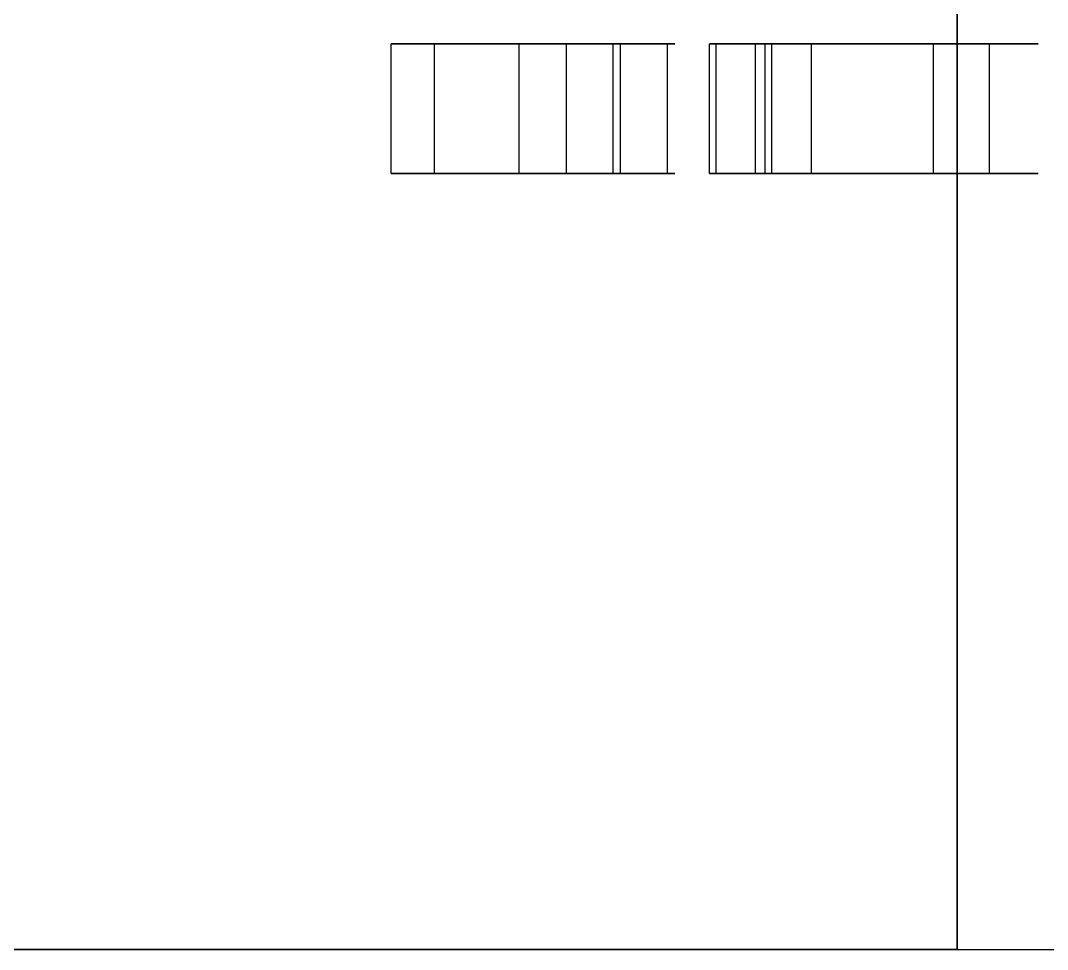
# Model space of a CAD drawing. Header units: millimetres. Extents: x 8.2 to 62.6, y 389.2 to 443.4.
# Drawn here: x 31.1894 to 31.5933, y 392.364 to 392.7291 of the extents above; entities that cross this region are included whole.
import ezdxf

# ---------------------------------------------------------------- set-up
doc = ezdxf.new("R2010")
doc.units = ezdxf.units.MM
doc.layers.add('Feature', color=7, linetype='CONTINUOUS')

msp = doc.modelspace()

# ---------------------------------------------------------------- linework, layer by layer
at = {"layer": 'Feature'}
for p, q in [((31.5578, 394.533, -62.0183), (31.5578, 392.364, -62.0183)), ((31.5578, 392.364, -62.6533), (31.5578, 394.533, -62.0183)), ((31.5578, 394.533, -62.0183), (31.5578, 392.364, -62.0183)), ((31.5578, 392.364, -62.6533), (31.5578, 394.533, -62.0183)), ((31.3352, 392.72, -65.3168), (31.3352, 392.72, -65.3008)), ((31.3352, 392.669, -65.3008), (31.3352, 392.72, -65.3008)), ((31.3352, 392.669, -65.3168), (31.3352, 392.72, -65.3168)), ((31.3352, 392.72, -65.3008), (31.3522, 392.72, -65.3008)), ((31.3352, 392.669, -65.3008), (31.3352, 392.72, -65.3008)), ((31.3352, 392.669, -65.3168), (31.3352, 392.72, -65.3168)), ((31.3352, 392.72, -65.3168), (31.3352, 392.72, -65.3008)), ((31.3352, 392.72, -65.3008), (31.3522, 392.72, -65.3008)), ((31.3522, 392.669, -65.3008), (31.3522, 392.72, -65.3008)), ((31.3522, 392.669, -65.3008), (31.3522, 392.72, -65.3008)), ((31.3855, 392.669, -65.5172), (31.3855, 392.72, -65.5172)), ((31.3855, 392.72, -65.5172), (31.3855, 392.72, -65.4988)), ((31.3855, 392.669, -65.4988), (31.3855, 392.72, -65.4988)), ((31.3855, 392.669, -65.5172), (31.3855, 392.72, -65.5172)), ((31.3855, 392.669, -65.4988), (31.3855, 392.72, -65.4988)), ((31.3855, 392.72, -65.5172), (31.3855, 392.72, -65.4988)), ((31.4041, 392.669, -65.3327), (31.4041, 392.72, -65.3327)), ((31.4041, 392.72, -65.3327), (31.4041, 392.72, -65.1652)), ((31.4041, 392.669, -65.1652), (31.4041, 392.72, -65.1652)), ((31.4041, 392.669, -65.3327), (31.4041, 392.72, -65.3327)), ((31.4041, 392.72, -65.1652), (31.4225, 392.72, -65.1652)), ((31.4041, 392.669, -65.1652), (31.4041, 392.72, -65.1652)), ((31.4041, 392.72, -65.1652), (31.4225, 392.72, -65.1652)), ((31.4041, 392.72, -65.3327), (31.4041, 392.72, -65.1652)), ((31.4225, 392.669, -65.1652), (31.4225, 392.72, -65.1652)), ((31.4225, 392.72, -65.1652), (31.4225, 392.72, -65.3497)), ((31.4225, 392.669, -65.3497), (31.4225, 392.72, -65.3497)), ((31.4225, 392.669, -65.1652), (31.4225, 392.72, -65.1652)), ((31.4225, 392.669, -65.3497), (31.4225, 392.72, -65.3497)), ((31.4225, 392.72, -65.1652), (31.4225, 392.72, -65.3497)), ((31.4254, 392.669, -65.752), (31.4254, 392.72, -65.752)), ((31.4438, 392.72, -65.752), (31.4254, 392.72, -65.752)), ((31.4254, 392.669, -65.752), (31.4254, 392.72, -65.752)), ((31.4438, 392.72, -65.752), (31.4254, 392.72, -65.752)), ((31.4438, 392.669, -65.752), (31.4438, 392.72, -65.752)), ((31.4438, 392.669, -65.752), (31.4438, 392.72, -65.752)), ((31.4603, 392.669, -65.2517), (31.4603, 392.72, -65.2517)), ((31.4603, 392.72, -65.2517), (31.5485, 392.72, -65.2517)), ((31.4603, 392.669, -65.2517), (31.4603, 392.72, -65.2517)), ((31.4603, 392.72, -65.2517), (31.5485, 392.72, -65.2517)), ((31.463, 392.669, -65.1652), (31.463, 392.72, -65.1652)), ((31.463, 392.669, -65.1836), (31.463, 392.72, -65.1836)), ((31.463, 392.72, -65.1836), (31.463, 392.72, -65.1652)), ((31.463, 392.669, -65.1652), (31.463, 392.72, -65.1652)), ((31.463, 392.669, -65.1836), (31.463, 392.72, -65.1836)), ((31.463, 392.72, -65.1836), (31.463, 392.72, -65.1652)), ((31.5485, 392.72, -65.2693), (31.4785, 392.72, -65.2693)), ((31.4785, 392.669, -65.2693), (31.4785, 392.72, -65.2693)), ((31.4785, 392.72, -65.2693), (31.4785, 392.72, -65.2961)), ((31.4785, 392.669, -65.2961), (31.4785, 392.72, -65.2961)), ((31.4785, 392.669, -65.2693), (31.4785, 392.72, -65.2693)), ((31.4785, 392.669, -65.2961), (31.4785, 392.72, -65.2961)), ((31.5485, 392.72, -65.2693), (31.4785, 392.72, -65.2693)), ((31.4785, 392.72, -65.2693), (31.4785, 392.72, -65.2961)), ((31.4822, 392.669, -65.5853), (31.4822, 392.72, -65.5853)), ((31.4822, 392.72, -65.5853), (31.5704, 392.72, -65.5853)), ((31.4822, 392.669, -65.5853), (31.4822, 392.72, -65.5853)), ((31.4822, 392.72, -65.5853), (31.5704, 392.72, -65.5853)), ((31.4849, 392.669, -65.4988), (31.4849, 392.72, -65.4988)), ((31.4849, 392.669, -65.5172), (31.4849, 392.72, -65.5172)), ((31.4849, 392.72, -65.5172), (31.4849, 392.72, -65.4988)), ((31.4849, 392.669, -65.4988), (31.4849, 392.72, -65.4988)), ((31.4849, 392.669, -65.5172), (31.4849, 392.72, -65.5172)), ((31.4849, 392.72, -65.5172), (31.4849, 392.72, -65.4988)), ((31.5704, 392.72, -65.6029), (31.5004, 392.72, -65.6029)), ((31.5004, 392.669, -65.6029), (31.5004, 392.72, -65.6029)), ((31.5004, 392.72, -65.6029), (31.5004, 392.72, -65.6297)), ((31.5004, 392.669, -65.6297), (31.5004, 392.72, -65.6297)), ((31.5004, 392.669, -65.6029), (31.5004, 392.72, -65.6029)), ((31.5004, 392.669, -65.6297), (31.5004, 392.72, -65.6297)), ((31.5704, 392.72, -65.6029), (31.5004, 392.72, -65.6029)), ((31.5004, 392.72, -65.6029), (31.5004, 392.72, -65.6297)), ((31.5485, 392.669, -65.2517), (31.5485, 392.72, -65.2517)), ((31.5485, 392.669, -65.2517), (31.5485, 392.72, -65.2517)), ((31.5485, 392.669, -65.2693), (31.5485, 392.72, -65.2693)), ((31.5485, 392.669, -65.2693), (31.5485, 392.72, -65.2693)), ((31.5704, 392.669, -65.5853), (31.5704, 392.72, -65.5853)), ((31.5704, 392.669, -65.5853), (31.5704, 392.72, -65.5853)), ((31.5704, 392.669, -65.6029), (31.5704, 392.72, -65.6029)), ((31.5704, 392.669, -65.6029), (31.5704, 392.72, -65.6029)), ((31.3352, 392.669, -65.3168), (31.3352, 392.669, -65.3008)), ((31.3352, 392.669, -65.3008), (31.3522, 392.669, -65.3008)), ((31.3352, 392.669, -65.3168), (31.3352, 392.669, -65.3008)), ((31.3352, 392.669, -65.3008), (31.3522, 392.669, -65.3008)), ((31.3855, 392.669, -65.5172), (31.3855, 392.669, -65.4988)), ((31.3855, 392.669, -65.5172), (31.3855, 392.669, -65.4988)), ((31.4041, 392.669, -65.3327), (31.4041, 392.669, -65.1652)), ((31.4041, 392.669, -65.1652), (31.4225, 392.669, -65.1652)), ((31.4041, 392.669, -65.3327), (31.4041, 392.669, -65.1652)), ((31.4041, 392.669, -65.1652), (31.4225, 392.669, -65.1652)), ((31.4225, 392.669, -65.1652), (31.4225, 392.669, -65.3497)), ((31.4225, 392.669, -65.1652), (31.4225, 392.669, -65.3497)), ((31.4438, 392.669, -65.752), (31.4254, 392.669, -65.752)), ((31.4438, 392.669, -65.752), (31.4254, 392.669, -65.752)), ((31.4603, 392.669, -65.2517), (31.5485, 392.669, -65.2517)), ((31.4603, 392.669, -65.2517), (31.5485, 392.669, -65.2517)), ((31.463, 392.669, -65.1836), (31.463, 392.669, -65.1652)), ((31.463, 392.669, -65.1836), (31.463, 392.669, -65.1652)), ((31.5485, 392.669, -65.2693), (31.4785, 392.669, -65.2693)), ((31.4785, 392.669, -65.2693), (31.4785, 392.669, -65.2961)), ((31.5485, 392.669, -65.2693), (31.4785, 392.669, -65.2693)), ((31.4785, 392.669, -65.2693), (31.4785, 392.669, -65.2961)), ((31.4822, 392.669, -65.5853), (31.5704, 392.669, -65.5853)), ((31.4822, 392.669, -65.5853), (31.5704, 392.669, -65.5853)), ((31.4849, 392.669, -65.5172), (31.4849, 392.669, -65.4988)), ((31.4849, 392.669, -65.5172), (31.4849, 392.669, -65.4988)), ((31.5704, 392.669, -65.6029), (31.5004, 392.669, -65.6029)), ((31.5004, 392.669, -65.6029), (31.5004, 392.669, -65.6297)), ((31.5704, 392.669, -65.6029), (31.5004, 392.669, -65.6029)), ((31.5004, 392.669, -65.6029), (31.5004, 392.669, -65.6297)), ((28.8781, 392.364, -69.2319), (34.7455, 392.364, -69.2319)), ((28.8781, 392.364, -69.2319), (34.7455, 392.364, -69.2319)), ((31.5578, 392.364, -62.6533), (29.5258, 392.364, -62.6533)), ((31.5578, 392.364, -62.6533), (29.5258, 392.364, -62.6533)), ((31.5578, 392.364, -62.0183), (32.0658, 392.364, -62.0183)), ((31.5578, 392.364, -62.6533), (31.5578, 392.364, -62.0183)), ((31.5578, 392.364, -62.0183), (32.0658, 392.364, -62.0183)), ((31.5578, 392.364, -62.6533), (31.5578, 392.364, -62.0183))]:
    msp.add_line(p, q, dxfattribs=at)
for points in [[(31.4225, 392.72, -65.3497), (31.3884, 392.72, -65.3497), (31.3436, 392.72, -65.3555), (31.3352, 392.72, -65.3168)], [(31.4225, 392.72, -65.3497), (31.3884, 392.72, -65.3497), (31.3436, 392.72, -65.3555), (31.3352, 392.72, -65.3168)], [(31.3522, 392.72, -65.3008), (31.3522, 392.72, -65.3278), (31.3805, 392.72, -65.3327), (31.4041, 392.72, -65.3327)], [(31.3522, 392.72, -65.3008), (31.3522, 392.72, -65.3278), (31.3805, 392.72, -65.3327), (31.4041, 392.72, -65.3327)], [(31.4225, 392.669, -65.3497), (31.3884, 392.669, -65.3497), (31.3436, 392.669, -65.3555), (31.3352, 392.669, -65.3168)], [(31.4225, 392.669, -65.3497), (31.3884, 392.669, -65.3497), (31.3436, 392.669, -65.3555), (31.3352, 392.669, -65.3168)], [(31.3522, 392.669, -65.3008), (31.3522, 392.669, -65.3278), (31.3805, 392.669, -65.3327), (31.4041, 392.669, -65.3327)], [(31.3522, 392.669, -65.3008), (31.3522, 392.669, -65.3278), (31.3805, 392.669, -65.3327), (31.4041, 392.669, -65.3327)]]:
    msp.add_open_spline(points, degree=3, dxfattribs=at)
for points, knots in [([(31.4254, 392.72, -65.752), (31.4254, 392.72, -65.7077), (31.419, 392.72, -65.6668), (31.4254, 392.72, -65.6189), (31.4319, 392.72, -65.5711), (31.4513, 392.72, -65.5162), (31.3855, 392.72, -65.5172)], [0.556641, 0.556641, 0.556641, 0.556641, 0.77832, 0.77832, 0.77832, 1, 1, 1, 1]), ([(31.3855, 392.72, -65.4988), (31.4588, 392.72, -65.4988), (31.4476, 392.72, -65.5524), (31.4438, 392.72, -65.6033), (31.442, 392.72, -65.6536), (31.442, 392.72, -65.7031), (31.4438, 392.72, -65.752)], [0.030637, 0.030637, 0.030637, 0.030637, 0.27832, 0.27832, 0.27832, 0.526004, 0.526004, 0.526004, 0.526004]), ([(31.4254, 392.72, -65.752), (31.4254, 392.72, -65.7077), (31.419, 392.72, -65.6668), (31.4254, 392.72, -65.6189), (31.4319, 392.72, -65.5711), (31.4513, 392.72, -65.5162), (31.3855, 392.72, -65.5172)], [0.556641, 0.556641, 0.556641, 0.556641, 0.77832, 0.77832, 0.77832, 1, 1, 1, 1]), ([(31.3855, 392.72, -65.4988), (31.4588, 392.72, -65.4988), (31.4476, 392.72, -65.5524), (31.4438, 392.72, -65.6033), (31.442, 392.72, -65.6536), (31.442, 392.72, -65.7031), (31.4438, 392.72, -65.752)], [0.030637, 0.030637, 0.030637, 0.030637, 0.27832, 0.27832, 0.27832, 0.526004, 0.526004, 0.526004, 0.526004]), ([(31.463, 392.72, -65.1652), (31.4992, 392.72, -65.1652), (31.5489, 392.72, -65.1602), (31.5624, 392.72, -65.187), (31.5673, 392.72, -65.202), (31.5688, 392.72, -65.22), (31.5669, 392.72, -65.2409), (31.5679, 392.72, -65.2597), (31.5679, 392.72, -65.2778), (31.5669, 392.72, -65.2952), (31.5655, 392.72, -65.3146), (31.5578, 392.72, -65.3302), (31.544, 392.72, -65.3418), (31.5269, 392.72, -65.3519), (31.5095, 392.72, -65.3536), (31.4917, 392.72, -65.347), (31.4612, 392.72, -65.3338), (31.4603, 392.72, -65.2879), (31.4603, 392.72, -65.2517)], [0.36498, 0.36498, 0.36498, 0.36498, 0.523735, 0.523735, 0.523735, 0.603112, 0.603112, 0.603112, 0.68249, 0.68249, 0.68249, 0.761867, 0.761867, 0.761867, 0.841245, 0.841245, 0.841245, 1, 1, 1, 1]), ([(31.463, 392.72, -65.1652), (31.4992, 392.72, -65.1652), (31.5489, 392.72, -65.1602), (31.5624, 392.72, -65.187), (31.5673, 392.72, -65.202), (31.5688, 392.72, -65.22), (31.5669, 392.72, -65.2409), (31.5679, 392.72, -65.2597), (31.5679, 392.72, -65.2778), (31.5669, 392.72, -65.2952), (31.5655, 392.72, -65.3146), (31.5578, 392.72, -65.3302), (31.544, 392.72, -65.3418), (31.5269, 392.72, -65.3519), (31.5095, 392.72, -65.3536), (31.4917, 392.72, -65.347), (31.4612, 392.72, -65.3338), (31.4603, 392.72, -65.2879), (31.4603, 392.72, -65.2517)], [0.36498, 0.36498, 0.36498, 0.36498, 0.523735, 0.523735, 0.523735, 0.603112, 0.603112, 0.603112, 0.68249, 0.68249, 0.68249, 0.761867, 0.761867, 0.761867, 0.841245, 0.841245, 0.841245, 1, 1, 1, 1]), ([(31.5485, 392.72, -65.2517), (31.5485, 392.72, -65.2278), (31.5507, 392.72, -65.1973), (31.5353, 392.72, -65.1863), (31.5199, 392.72, -65.1752), (31.4869, 392.72, -65.1836), (31.463, 392.72, -65.1836)], [0.128947, 0.128947, 0.128947, 0.128947, 0.233525, 0.233525, 0.233525, 0.338104, 0.338104, 0.338104, 0.338104]), ([(31.5485, 392.72, -65.2517), (31.5485, 392.72, -65.2278), (31.5507, 392.72, -65.1973), (31.5353, 392.72, -65.1863), (31.5199, 392.72, -65.1752), (31.4869, 392.72, -65.1836), (31.463, 392.72, -65.1836)], [0.128947, 0.128947, 0.128947, 0.128947, 0.233525, 0.233525, 0.233525, 0.338104, 0.338104, 0.338104, 0.338104]), ([(31.4785, 392.72, -65.2961), (31.4785, 392.72, -65.3222), (31.509, 392.72, -65.3376), (31.5265, 392.72, -65.3303), (31.544, 392.72, -65.3229), (31.5485, 392.72, -65.2928), (31.5485, 392.72, -65.2693)], [0, 0, 0, 0, 0.296322, 0.296322, 0.296322, 0.592643, 0.592643, 0.592643, 0.592643]), ([(31.4785, 392.72, -65.2961), (31.4785, 392.72, -65.3222), (31.509, 392.72, -65.3376), (31.5265, 392.72, -65.3303), (31.544, 392.72, -65.3229), (31.5485, 392.72, -65.2928), (31.5485, 392.72, -65.2693)], [0, 0, 0, 0, 0.296322, 0.296322, 0.296322, 0.592643, 0.592643, 0.592643, 0.592643]), ([(31.4849, 392.72, -65.4988), (31.5211, 392.72, -65.4988), (31.5708, 392.72, -65.4939), (31.5844, 392.72, -65.5206), (31.5893, 392.72, -65.5356), (31.5908, 392.72, -65.5536), (31.5888, 392.72, -65.5745), (31.5898, 392.72, -65.5933), (31.5898, 392.72, -65.6114), (31.5888, 392.72, -65.6288), (31.5874, 392.72, -65.6482), (31.5798, 392.72, -65.6638), (31.5659, 392.72, -65.6754), (31.5489, 392.72, -65.6855), (31.5314, 392.72, -65.6872), (31.5136, 392.72, -65.6806), (31.4831, 392.72, -65.6675), (31.4822, 392.72, -65.6215), (31.4822, 392.72, -65.5853)], [0.364984, 0.364984, 0.364984, 0.364984, 0.523738, 0.523738, 0.523738, 0.603115, 0.603115, 0.603115, 0.682492, 0.682492, 0.682492, 0.761869, 0.761869, 0.761869, 0.841246, 0.841246, 0.841246, 1, 1, 1, 1]), ([(31.4849, 392.72, -65.4988), (31.5211, 392.72, -65.4988), (31.5708, 392.72, -65.4939), (31.5844, 392.72, -65.5206), (31.5893, 392.72, -65.5356), (31.5908, 392.72, -65.5536), (31.5888, 392.72, -65.5745), (31.5898, 392.72, -65.5933), (31.5898, 392.72, -65.6114), (31.5888, 392.72, -65.6288), (31.5874, 392.72, -65.6482), (31.5798, 392.72, -65.6638), (31.5659, 392.72, -65.6754), (31.5489, 392.72, -65.6855), (31.5314, 392.72, -65.6872), (31.5136, 392.72, -65.6806), (31.4831, 392.72, -65.6675), (31.4822, 392.72, -65.6215), (31.4822, 392.72, -65.5853)], [0.364984, 0.364984, 0.364984, 0.364984, 0.523738, 0.523738, 0.523738, 0.603115, 0.603115, 0.603115, 0.682492, 0.682492, 0.682492, 0.761869, 0.761869, 0.761869, 0.841246, 0.841246, 0.841246, 1, 1, 1, 1]), ([(31.5704, 392.72, -65.5853), (31.5704, 392.72, -65.5614), (31.5727, 392.72, -65.531), (31.5572, 392.72, -65.5199), (31.5418, 392.72, -65.5088), (31.5088, 392.72, -65.5172), (31.4849, 392.72, -65.5172)], [0.128949, 0.128949, 0.128949, 0.128949, 0.233528, 0.233528, 0.233528, 0.338108, 0.338108, 0.338108, 0.338108]), ([(31.5704, 392.72, -65.5853), (31.5704, 392.72, -65.5614), (31.5727, 392.72, -65.531), (31.5572, 392.72, -65.5199), (31.5418, 392.72, -65.5088), (31.5088, 392.72, -65.5172), (31.4849, 392.72, -65.5172)], [0.128949, 0.128949, 0.128949, 0.128949, 0.233528, 0.233528, 0.233528, 0.338108, 0.338108, 0.338108, 0.338108]), ([(31.5004, 392.72, -65.6297), (31.5004, 392.72, -65.6559), (31.5309, 392.72, -65.6713), (31.5484, 392.72, -65.6639), (31.5659, 392.72, -65.6565), (31.5704, 392.72, -65.6264), (31.5704, 392.72, -65.6029)], [0, 0, 0, 0, 0.296322, 0.296322, 0.296322, 0.592644, 0.592644, 0.592644, 0.592644]), ([(31.5004, 392.72, -65.6297), (31.5004, 392.72, -65.6559), (31.5309, 392.72, -65.6713), (31.5484, 392.72, -65.6639), (31.5659, 392.72, -65.6565), (31.5704, 392.72, -65.6264), (31.5704, 392.72, -65.6029)], [0, 0, 0, 0, 0.296322, 0.296322, 0.296322, 0.592644, 0.592644, 0.592644, 0.592644]), ([(31.4254, 392.669, -65.752), (31.4254, 392.669, -65.7077), (31.419, 392.669, -65.6668), (31.4254, 392.669, -65.6189), (31.4319, 392.669, -65.5711), (31.4513, 392.669, -65.5162), (31.3855, 392.669, -65.5172)], [0.556641, 0.556641, 0.556641, 0.556641, 0.77832, 0.77832, 0.77832, 1, 1, 1, 1]), ([(31.3855, 392.669, -65.4988), (31.4588, 392.669, -65.4988), (31.4476, 392.669, -65.5524), (31.4438, 392.669, -65.6033), (31.442, 392.669, -65.6536), (31.442, 392.669, -65.7031), (31.4438, 392.669, -65.752)], [0.030637, 0.030637, 0.030637, 0.030637, 0.27832, 0.27832, 0.27832, 0.526004, 0.526004, 0.526004, 0.526004]), ([(31.4254, 392.669, -65.752), (31.4254, 392.669, -65.7077), (31.419, 392.669, -65.6668), (31.4254, 392.669, -65.6189), (31.4319, 392.669, -65.5711), (31.4513, 392.669, -65.5162), (31.3855, 392.669, -65.5172)], [0.556641, 0.556641, 0.556641, 0.556641, 0.77832, 0.77832, 0.77832, 1, 1, 1, 1]), ([(31.3855, 392.669, -65.4988), (31.4588, 392.669, -65.4988), (31.4476, 392.669, -65.5524), (31.4438, 392.669, -65.6033), (31.442, 392.669, -65.6536), (31.442, 392.669, -65.7031), (31.4438, 392.669, -65.752)], [0.030637, 0.030637, 0.030637, 0.030637, 0.27832, 0.27832, 0.27832, 0.526004, 0.526004, 0.526004, 0.526004]), ([(31.463, 392.669, -65.1652), (31.4992, 392.669, -65.1652), (31.5489, 392.669, -65.1602), (31.5624, 392.669, -65.187), (31.5673, 392.669, -65.202), (31.5688, 392.669, -65.22), (31.5669, 392.669, -65.2409), (31.5679, 392.669, -65.2597), (31.5679, 392.669, -65.2778), (31.5669, 392.669, -65.2952), (31.5655, 392.669, -65.3146), (31.5578, 392.669, -65.3302), (31.544, 392.669, -65.3418), (31.5269, 392.669, -65.3519), (31.5095, 392.669, -65.3536), (31.4917, 392.669, -65.347), (31.4612, 392.669, -65.3338), (31.4603, 392.669, -65.2879), (31.4603, 392.669, -65.2517)], [0.36498, 0.36498, 0.36498, 0.36498, 0.523735, 0.523735, 0.523735, 0.603112, 0.603112, 0.603112, 0.68249, 0.68249, 0.68249, 0.761867, 0.761867, 0.761867, 0.841245, 0.841245, 0.841245, 1, 1, 1, 1]), ([(31.463, 392.669, -65.1652), (31.4992, 392.669, -65.1652), (31.5489, 392.669, -65.1602), (31.5624, 392.669, -65.187), (31.5673, 392.669, -65.202), (31.5688, 392.669, -65.22), (31.5669, 392.669, -65.2409), (31.5679, 392.669, -65.2597), (31.5679, 392.669, -65.2778), (31.5669, 392.669, -65.2952), (31.5655, 392.669, -65.3146), (31.5578, 392.669, -65.3302), (31.544, 392.669, -65.3418), (31.5269, 392.669, -65.3519), (31.5095, 392.669, -65.3536), (31.4917, 392.669, -65.347), (31.4612, 392.669, -65.3338), (31.4603, 392.669, -65.2879), (31.4603, 392.669, -65.2517)], [0.36498, 0.36498, 0.36498, 0.36498, 0.523735, 0.523735, 0.523735, 0.603112, 0.603112, 0.603112, 0.68249, 0.68249, 0.68249, 0.761867, 0.761867, 0.761867, 0.841245, 0.841245, 0.841245, 1, 1, 1, 1]), ([(31.5485, 392.669, -65.2517), (31.5485, 392.669, -65.2278), (31.5507, 392.669, -65.1973), (31.5353, 392.669, -65.1863), (31.5199, 392.669, -65.1752), (31.4869, 392.669, -65.1836), (31.463, 392.669, -65.1836)], [0.128947, 0.128947, 0.128947, 0.128947, 0.233525, 0.233525, 0.233525, 0.338104, 0.338104, 0.338104, 0.338104]), ([(31.5485, 392.669, -65.2517), (31.5485, 392.669, -65.2278), (31.5507, 392.669, -65.1973), (31.5353, 392.669, -65.1863), (31.5199, 392.669, -65.1752), (31.4869, 392.669, -65.1836), (31.463, 392.669, -65.1836)], [0.128947, 0.128947, 0.128947, 0.128947, 0.233525, 0.233525, 0.233525, 0.338104, 0.338104, 0.338104, 0.338104]), ([(31.4785, 392.669, -65.2961), (31.4785, 392.669, -65.3222), (31.509, 392.669, -65.3376), (31.5265, 392.669, -65.3303), (31.544, 392.669, -65.3229), (31.5485, 392.669, -65.2928), (31.5485, 392.669, -65.2693)], [0, 0, 0, 0, 0.296322, 0.296322, 0.296322, 0.592643, 0.592643, 0.592643, 0.592643]), ([(31.4785, 392.669, -65.2961), (31.4785, 392.669, -65.3222), (31.509, 392.669, -65.3376), (31.5265, 392.669, -65.3303), (31.544, 392.669, -65.3229), (31.5485, 392.669, -65.2928), (31.5485, 392.669, -65.2693)], [0, 0, 0, 0, 0.296322, 0.296322, 0.296322, 0.592643, 0.592643, 0.592643, 0.592643]), ([(31.4849, 392.669, -65.4988), (31.5211, 392.669, -65.4988), (31.5708, 392.669, -65.4939), (31.5844, 392.669, -65.5206), (31.5893, 392.669, -65.5356), (31.5908, 392.669, -65.5536), (31.5888, 392.669, -65.5745), (31.5898, 392.669, -65.5933), (31.5898, 392.669, -65.6114), (31.5888, 392.669, -65.6288), (31.5874, 392.669, -65.6482), (31.5798, 392.669, -65.6638), (31.5659, 392.669, -65.6754), (31.5489, 392.669, -65.6855), (31.5314, 392.669, -65.6872), (31.5136, 392.669, -65.6806), (31.4831, 392.669, -65.6675), (31.4822, 392.669, -65.6215), (31.4822, 392.669, -65.5853)], [0.364984, 0.364984, 0.364984, 0.364984, 0.523738, 0.523738, 0.523738, 0.603115, 0.603115, 0.603115, 0.682492, 0.682492, 0.682492, 0.761869, 0.761869, 0.761869, 0.841246, 0.841246, 0.841246, 1, 1, 1, 1]), ([(31.4849, 392.669, -65.4988), (31.5211, 392.669, -65.4988), (31.5708, 392.669, -65.4939), (31.5844, 392.669, -65.5206), (31.5893, 392.669, -65.5356), (31.5908, 392.669, -65.5536), (31.5888, 392.669, -65.5745), (31.5898, 392.669, -65.5933), (31.5898, 392.669, -65.6114), (31.5888, 392.669, -65.6288), (31.5874, 392.669, -65.6482), (31.5798, 392.669, -65.6638), (31.5659, 392.669, -65.6754), (31.5489, 392.669, -65.6855), (31.5314, 392.669, -65.6872), (31.5136, 392.669, -65.6806), (31.4831, 392.669, -65.6675), (31.4822, 392.669, -65.6215), (31.4822, 392.669, -65.5853)], [0.364984, 0.364984, 0.364984, 0.364984, 0.523738, 0.523738, 0.523738, 0.603115, 0.603115, 0.603115, 0.682492, 0.682492, 0.682492, 0.761869, 0.761869, 0.761869, 0.841246, 0.841246, 0.841246, 1, 1, 1, 1]), ([(31.5704, 392.669, -65.5853), (31.5704, 392.669, -65.5614), (31.5727, 392.669, -65.531), (31.5572, 392.669, -65.5199), (31.5418, 392.669, -65.5088), (31.5088, 392.669, -65.5172), (31.4849, 392.669, -65.5172)], [0.128949, 0.128949, 0.128949, 0.128949, 0.233528, 0.233528, 0.233528, 0.338108, 0.338108, 0.338108, 0.338108]), ([(31.5704, 392.669, -65.5853), (31.5704, 392.669, -65.5614), (31.5727, 392.669, -65.531), (31.5572, 392.669, -65.5199), (31.5418, 392.669, -65.5088), (31.5088, 392.669, -65.5172), (31.4849, 392.669, -65.5172)], [0.128949, 0.128949, 0.128949, 0.128949, 0.233528, 0.233528, 0.233528, 0.338108, 0.338108, 0.338108, 0.338108]), ([(31.5004, 392.669, -65.6297), (31.5004, 392.669, -65.6559), (31.5309, 392.669, -65.6713), (31.5484, 392.669, -65.6639), (31.5659, 392.669, -65.6565), (31.5704, 392.669, -65.6264), (31.5704, 392.669, -65.6029)], [0, 0, 0, 0, 0.296322, 0.296322, 0.296322, 0.592644, 0.592644, 0.592644, 0.592644]), ([(31.5004, 392.669, -65.6297), (31.5004, 392.669, -65.6559), (31.5309, 392.669, -65.6713), (31.5484, 392.669, -65.6639), (31.5659, 392.669, -65.6565), (31.5704, 392.669, -65.6264), (31.5704, 392.669, -65.6029)], [0, 0, 0, 0, 0.296322, 0.296322, 0.296322, 0.592644, 0.592644, 0.592644, 0.592644])]:
    msp.add_open_spline(points, degree=3, knots=knots, dxfattribs=at)

doc.saveas('drawing.dxf')
